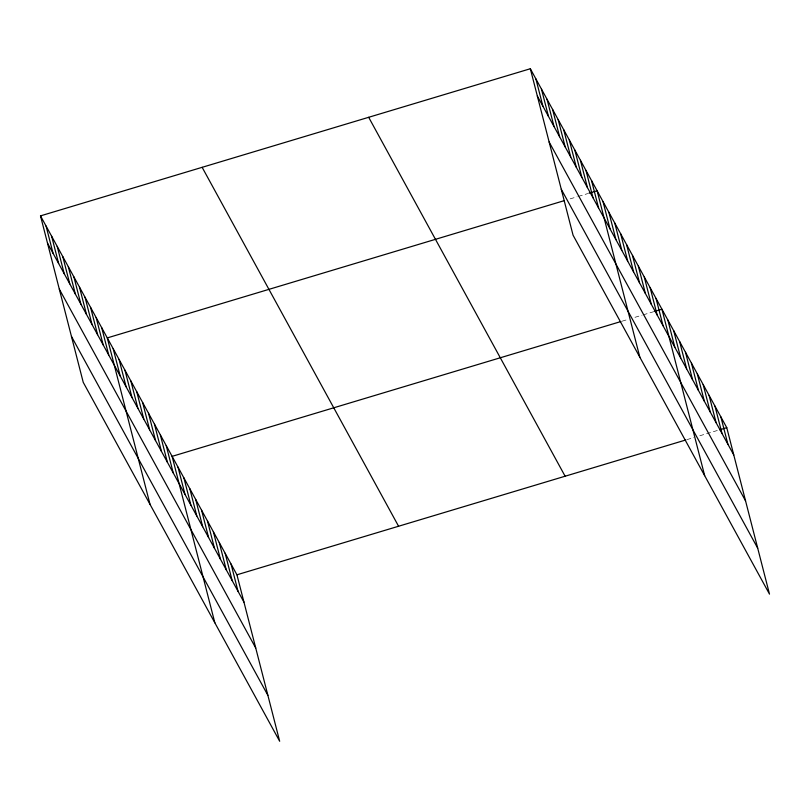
<?xml version="1.0" encoding="UTF-8"?>
<svg xmlns="http://www.w3.org/2000/svg" width="810" height="810" viewBox="0 0 810 810"><rect width="100%" height="100%" fill="white"/><g stroke="black" fill="none" stroke-linecap="round" stroke-linejoin="round"><path stroke-width="0.61" stroke-dasharray="4.05 3.04" d="M570.169 198.865L577.206 196.759M578.37 196.405L587.746 193.59M622.11 321.185L627.973 319.423M634.999 317.307L642.026 315.201M643.201 314.847L653.741 311.678M686.931 439.627L693.967 437.511M699.82 435.76L717.387 430.475"/><path stroke-width="1.21" d="M40.5 215.875L236.935 574.796L279.673 741.261L83.238 382.34L40.5 215.875L530.327 68.739L726.762 427.66L769.5 594.125L573.065 235.204L530.327 68.739M564.317 200.627L107.284 337.912L150.022 504.367M588.91 193.236L597.112 190.775L639.849 357.23M620.946 321.529L172.115 456.354L214.852 622.819M654.905 311.334L661.942 309.217L704.68 475.683M236.935 574.796L685.766 439.982M719.736 429.776L726.762 427.66M537.334 96.046L733.769 454.967M549.129 141.973L745.564 500.894M561.279 189.277L757.714 548.198M368.682 117.298L565.117 476.219M202.146 167.326L398.581 526.247M47.517 243.182L243.942 602.103M59.302 289.109L255.737 648.03M71.452 336.413L267.887 695.334M720.87 416.897L727.876 444.204M714.977 406.124L721.983 433.441M709.084 395.361L716.091 422.668M703.191 384.588L710.198 411.905M697.299 373.825L704.305 401.132M691.406 363.052L698.412 390.369M685.513 352.289L692.52 379.596M679.62 341.526L686.627 368.833M673.728 330.753L680.734 358.06M667.835 319.99L674.841 347.298M656.039 298.455L663.056 325.762M650.146 287.682L657.163 314.989M644.254 276.919L651.27 304.226M638.361 266.146L645.378 293.453M632.468 255.383L639.485 282.69M626.576 244.61L633.592 271.917M620.683 233.847L627.699 261.154M614.79 223.074L621.807 250.391M608.897 212.311L615.914 239.618M603.004 201.538L610.021 228.855M591.553 180.61L598.56 207.917M585.984 170.434L592.991 197.741M580.416 160.269L587.432 187.576M574.847 150.093L581.863 177.41M569.288 139.927L576.295 167.235M563.719 129.762L570.736 157.069M558.151 119.586L565.167 146.894M552.592 109.421L559.599 136.728M547.023 99.245L554.04 126.562M541.455 89.08L548.471 116.387M535.896 78.914L542.903 106.221M231.042 564.033L238.049 591.34M225.15 553.26L232.156 580.567M219.257 542.497L226.263 569.805M213.364 531.724L220.371 559.042M207.471 520.962L214.478 548.269M201.579 510.189L208.585 537.506M195.686 499.426L202.692 526.733M189.793 488.653L196.8 515.97M183.9 477.89L190.907 505.197M178.008 467.127L185.014 494.434M166.222 445.591L173.229 472.898M160.329 434.818L167.336 462.125M154.437 424.055L161.443 451.362M148.534 413.282L155.55 440.589M142.641 402.519L149.658 429.826M136.748 391.746L143.765 419.053M130.856 380.983L137.872 408.291M124.963 370.21L131.979 397.518M119.07 359.448L126.087 386.755M113.177 348.675L120.194 375.992M101.726 327.746L108.732 355.053M96.157 317.571L103.164 344.878M90.588 307.405L97.605 334.712M85.03 297.229L92.036 324.537M79.461 287.064L86.468 314.371M73.892 276.899L80.909 304.206M68.323 266.723L75.34 294.03M62.765 256.557L69.771 283.865M57.196 246.382L64.213 273.699M51.627 236.216L58.644 263.523M46.069 226.051L53.075 253.358"/></g></svg>
